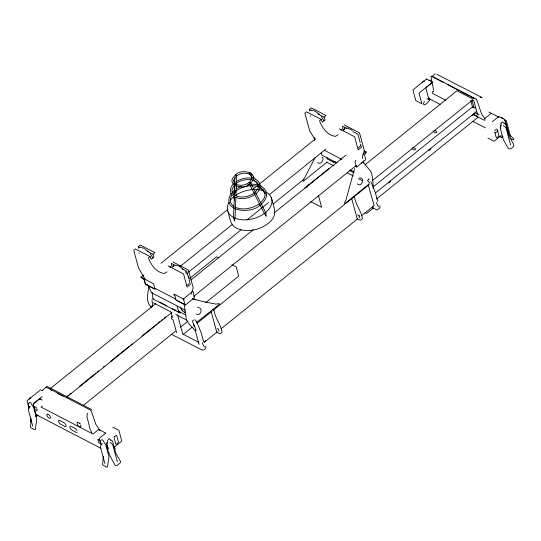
<?xml version="1.0" encoding="UTF-8"?>
<svg xmlns="http://www.w3.org/2000/svg" width="541" height="541" viewBox="0 0 541 541"><rect width="100%" height="100%" fill="white"/><g stroke="black" fill="none" stroke-linecap="round" stroke-linejoin="round"><path stroke-width="0.81" d="M234.111 191.967L233.82 197.702L234.693 200.089M233.502 217.475L234.693 221.154L234.753 219.335L233.502 217.475L234.875 184.745M235.01 218.388L235.883 197.404M235.957 195.727L236.376 185.651M234.199 190.304L234.469 185.333M234.611 182.844L234.882 177.867M235.612 193.042L235.748 190.567M236.059 184.799L236.552 175.399M500.668 126.614L500.689 128.028M31.074 419.721L30.479 427.376L34.239 429.682L35.341 429.54L36.815 419.248L33.657 407.61L30.702 402.835L29.809 402.213L29.079 402.693L28.179 405.459L29.031 408.597M103.324 456.313L102.601 464.787L106.34 467.093L107.463 466.957L108.971 456.672L105.806 445.033L102.851 440.266L101.958 439.644L101.228 440.117M184.914 311.907L184.9 312.4L185.82 312.461M173.167 266.334L173.424 264.427M344.543 127.284L344.286 129.191L343.4 130.482M149.059 286.574C147.652 293.662 145.461 301.729 151.46 307.403M248.961 183.108L249.557 182.473M30.952 418.112L30.377 421.162L30.979 421.818M424.259 101.35C421.588 108.295 427.742 103.385 429.175 100.714M230.209 200.258L230.851 197.154L231.933 195.315M266.639 194.774C266.355 198.79 263.798 202.077 260.823 204.586M29.045 399.123L29.633 398.014L30.776 398.075M422.352 82.36L423.258 81.069L424.333 81.448M354.571 168.582L346.057 199.751L344.198 203.186M412.073 147.97C413.405 152.217 418.7 148.734 412.81 147.497M141.127 277.58L141.275 277.127L153.59 283.863L154.915 288.752L154.591 289.016L145.286 284.187L143.987 279.393M191.169 293.939L193.252 287.92L188.383 270L173.039 262.04M184.089 299.761L183.419 298.99L174.757 294.5C173.56 293.567 173.492 295.197 174.777 295.366L176.082 300.16L185.38 304.989L194.557 297.597L193.252 292.803C194.138 291.613 192.447 291.099 191.839 292.14L182.986 299.268L183.757 300.025L185.063 304.82L185.387 304.556M326.433 170.814L327.981 169.144L328.597 169.333M500.885 125.843L501.243 125.099M315.16 157.478L304.806 177.543L302.48 180.741L303.17 181.418L326.994 162.063M428.999 80.717L429.818 80.054L430.961 81.042M501.149 118.141L501.967 117.478L503.11 118.465M314.605 137.549L314.165 138.679L314.558 140.498M233.84 196.938L234.043 196.566A22.803 14.472 -15.2 0 0 230.446 200.17M231.332 193.218C219.808 211.504 251.139 214.77 260.174 205.012M195.091 299.829L194.746 299.112M219.017 331.403L218.544 329.246L217.218 328.407M360.604 145.657L358.183 148.126M359.4 217.82L358.92 215.663L357.601 214.818M235.017 175.379C240.928 167.568 261.391 173.012 250.3 183.426M266.605 195.45L265.888 192.116M204.207 342.561L205.749 340.553M355.951 160.204L354.943 162.043L356.587 167.101L365.763 159.71L364.465 154.915L366.352 152.17L366.122 151.778L362.964 154.32M433.652 91.382L432.82 91.53L433.612 90.895M232.346 192.204L234.51 190.06M232.65 194.084L234.916 191.818M255.595 191.751L258.057 188.315L258.551 185.942L258.111 184.035L256.813 182.101L252.12 179.828M255.623 193.915C260.884 190.709 261.776 182.182 255.683 179.456M260.417 202.821L262.683 200.562L264.481 197.485L265.104 194.699L264.556 191.791L262.858 189.262M494.758 130.503L496.516 129.062M344.894 203.646L369.3 183.744M234.929 182.486C230.946 185.299 228.417 191.467 232.407 195.382M259.856 203.389C253.479 208.251 242.564 210.889 235.051 207.122M388.249 182.493L388.911 182.838L390.419 181.62L390.25 181.005M390.419 181.62L388.911 182.838M428.682 149.931L429.344 150.276L430.852 149.059L430.683 148.444M471.61 115.355L472.273 115.7L473.781 114.482L473.618 113.867M138.685 248.204L138.266 246.662L140.275 245.039L154.949 252.654L152.941 254.27L147.071 251.227M309.804 111.061L309.384 109.519L311.4 107.902L326.074 115.51L324.059 117.133L318.189 114.083M152.941 254.27L153.935 256.975L151.088 259.274L150.087 256.569L148.396 257.935C150.932 264.887 156.41 272.603 164.275 273.496L167.034 271.853M324.059 117.133L325.06 119.838L322.213 122.131L321.212 119.426L319.515 120.792C322.057 127.744 327.535 135.46 335.4 136.359L338.159 134.709M143.933 274.896L140.809 277.411L144.305 279.562L145.61 284.356M160.975 263.291L228.065 209.259M253.715 188.599L258.321 184.894M259.639 183.832L315.545 138.807M169.854 267.301L171.795 265.739L171.416 263.352L175.068 265.246M340.979 130.158L342.92 128.596L342.534 126.209L346.916 128.481M172.363 267.038L174.006 265.719M343.488 129.894L345.124 128.575M180.302 266.348L232.265 224.501M269.1 194.834L325.668 149.275M155.592 288.664L155.037 289.11L146.029 284.444M247.048 219.876L268.539 202.571M177.583 311.332L180.532 312.86L180.2 313.124L152.954 298.99L153.279 298.727M188.457 272.218L240.995 229.905M273.171 203.991L304.035 179.132M42.678 390.027L46.127 387.255M431.819 76.619L435.262 73.847M50.151 388.675L155.869 303.535M30.323 406.115L29.086 407.109L28.213 409.415L32.751 426.139M42.198 396.573L33.123 403.884L36.585 416.624L35.239 415.928M189.945 278.223L216.562 256.786L218.753 257.915M304.684 188.119L329.266 168.325M190.831 280.062L253.316 229.736M274.368 212.782L346.057 155.044M187.058 285.263L188.701 283.944M42.245 406.095L41.021 407.075L92.984 434.031L99.084 429.114L95.845 424.394L91.314 411.079L90.503 410.112L46.506 387.295A0.94 0.413 51.2 0 0 46.039 387.599M38.364 415.42L36.49 416.178M67.125 396.343L68.443 395.282M69.755 394.22L71.074 393.165M79.622 386.281L96.061 373.04M97.373 371.978L98.692 370.916M103.297 367.211L104.609 366.156M110.526 361.388L129.597 346.03M130.915 344.969L132.227 343.907M142.094 335.968L157.215 323.782M158.533 322.727L159.845 321.665M161.164 320.61L162.476 319.548M164.45 317.959L165.762 316.898M66.793 397.033L172.004 312.299M193.719 296.36L356.181 165.512M361.476 163.024L362.727 162.016L363.322 162.212L371.072 171.828L372.336 176.758L373.446 187.477L372.891 188.268M172.139 316.106L171.193 316.87L171.815 319.163L173.093 319.826L176.603 332.742M364.925 164.89L456.989 90.746L472.773 98.935M205.614 302.777L238.723 276.106L236.248 266.99L231.873 264.725M83.442 405.31L175.379 331.268M180.599 327.062L187.781 321.273M193.712 320.022L192.4 321.084L196.119 330.206L195.774 330.483L194.76 330.274L188.741 323.538L186.354 319.521L184.373 305.293M367.846 180.187L369.158 179.132L368.563 178.936M372.357 180.667L472.962 99.639M183.237 334.365L192.183 327.163M196.965 323.315L212.072 311.156M213.384 310.094L369.03 184.745L368.834 184.048M373.168 186.875L472.462 106.902L475.025 108.234M375.42 192.954L476.026 111.919M478.535 115.091L479.191 114.564M376.529 198.987L477.798 117.424L477.554 116.525L474.667 115.023L474.227 113.414M204.038 342.527L217.171 331.944M221.113 328.772L357.709 218.76M361.645 215.589L374.122 205.539L368.279 185.036M474.092 114.949L484.486 120.339L485.142 119.811L484.783 118.486L490.883 113.569M99.449 430.44L100.099 429.912M497.936 117.235L492.628 121.509A1.129 0.717 -62.6 0 0 492.344 121.82M102.472 443.539L101.235 444.533L100.362 446.846L104.907 463.563M114.428 436.79L115.7 435.762M498.024 130.78L495.664 132.68A1.129 0.717 -62.6 0 1 495.346 132.863M501.25 135.453L494.055 141.248L487.982 138.097M503.083 136.454L501.798 137.488L499.776 136.44M196.451 322.551L219.714 304.049L219.01 303.589L215.96 304.116L203.436 301.675L192.528 298.727M236.14 181.695C240.819 178.442 246.858 177.252 252.444 178.327M236.458 188.789L241.401 186.246M235.335 191.365C243.254 185.617 255.298 182.973 263.027 189.512M249.617 183.893C242.855 191.521 223.609 183.588 235.984 174.932M254.655 192.718C249.273 196.796 241.245 198.452 235.524 195.686M254.879 194.429C249.191 198.5 241.232 200.021 234.726 197.059M116.072 435.464L116.2 435.383A0.703 0.446 -62.6 0 1 116.7 435.593L118.411 441.882A0.703 0.446 -62.6 0 1 118.06 442.802L116.423 444.12A0.703 0.446 -62.6 0 1 115.788 443.992L114.077 437.71A0.703 0.446 -62.6 0 1 114.307 436.905M430.46 99.632L429.642 99.808M249.59 172.89L250.3 172.822L252.099 175.02M197.364 307.734L198.074 307.538M247.724 184.461L252.532 184.156L257.205 184.751M235.457 184.515L236.41 184.812M359.65 177.8C365.547 177.644 361.584 188.052 357.344 183.845M311.231 110.134L314.923 111.047L319.251 114.293M346.409 128.048L348.106 128.183L352.259 130.334M140.105 247.278L143.798 248.191L148.126 251.437M175.291 265.191L178.976 266.098L183.304 269.35M251.504 179.754C243.538 178.679 233.374 181.992 231.859 190.574L232.299 192.481L234.476 194.929M504.239 119.96L506.207 120.474L510.535 136.4M309.993 115.848L310.662 116.2M138.868 252.992L139.537 253.337M502.089 137.38L500.513 136.474M480.124 97.116L482.132 97.63L436.844 74.279M198.763 307.572C203.436 308.37 200.326 316.688 196.275 314.057M471.941 100.207L473.125 100.782M182.249 310.216L181.695 309.952M184.9 312.394L182.405 310.845L180.18 307.18M504.009 123.321L504.239 123.395M110.553 440.205L110.783 440.279M476.655 99.422L431.549 76.024L430.893 76.552L433.483 89.705M432.198 76.66L443.383 82.462M447.116 84.396L459.045 90.59M460.54 91.361L469.487 96M470.974 96.778L474.707 98.712M498.687 116.416L504.76 119.568L508.222 132.315M488.915 112.021L498.565 117.025M503.333 125.695L504.543 126.317L506.106 128.258L510.65 144.981M475.187 112.886L478.068 114.381M445.885 100.315L432.523 93.39L432.164 92.058M509.987 138.05C517.257 142.52 512.584 136.934 509.013 134.628L505.815 122.875L505.044 121.61M428.966 98.611L440.097 104.386M472.766 121.333L485.385 127.879M426.95 98.665L429.649 100.065L429.094 98.029M434.078 130.367C439.299 131.165 435.708 135.122 433.28 131.159M344.164 124.897L359.508 132.856L364.377 150.777L362.294 156.802L362.795 158.635M352.766 131.51L357.885 134.168L360.191 142.662M309.384 109.519L311.589 110.662M321.212 119.426L306.537 111.811L304.84 113.177L309.608 130.712L315.038 139.571M339.302 128.812L354.646 136.772L358.216 149.898L361.449 147.294L360.61 144.21M363.89 150.892L366.034 152.007M324.208 150.222L341.844 159.372M355.572 166.439L356.688 167.02M333.777 161.13L336.773 162.679M337.036 162.976L322.064 155.206L321.05 153.008M350.514 169.969L354.26 171.91M332.938 161.495L334.352 162.226L334.02 162.489L326.98 158.838L326.798 157.201M349.472 170.503L353.888 172.795M326.453 162.063L333.885 165.918M347.275 172.863L353.219 175.947M358.426 178.645L362.145 180.579M353.192 196.214L354.463 196.87C355.417 204.714 361.483 211.051 362.429 218.76L360.57 220.255L357.182 218.76L351.691 198.554M372.303 207.893L377.354 209.949L379.938 207.859L379.877 205.722M364.952 212.755L366.737 213.397L373.29 208.123L372.911 206.723M308.931 185.171L308.316 184.981L307.004 186.036L306.963 187.348M310.669 201.617L321.652 207.318L318.514 195.774M182.371 269.033L186.76 271.312L188.647 278.257M138.266 246.662L139.734 247.42M150.087 256.569L135.412 248.955L133.722 250.321L138.482 267.856L145.495 279.974M168.177 265.949L183.527 273.915L187.091 287.041L190.324 284.438L189.066 279.805M212.816 309.797L214.087 310.453C215.041 318.297 221.107 324.634 222.053 332.343L220.194 333.844L216.799 332.35L211.091 311.332M155.287 288.509L175.872 299.18M176.474 300.235L185.482 304.908M185.103 310.121L151.412 292.647L147.707 284.573M178.347 311.075L185.827 314.957M159.913 302.169L166.54 305.604M172.43 308.661L176.109 310.568M153.245 302.771L170.956 311.961L172.471 317.533M175.697 314.416L186.767 320.157M199 342.473L182.763 334.054L177.549 314.869M171.375 334.25L202.26 350.122L203.937 349.899L205.357 348.756L205.925 347.16L205.736 345.97M46.512 386.125L91.618 409.523M50.218 389.574L51.652 390.325M57.393 393.3L63.135 396.276M42.692 390.818L40.663 389.763L27.05 400.732L28.998 407.9M112.812 427.194L118.892 430.345L121.799 441.057L114.611 446.846L115.159 448.881M39.906 398.933L42.13 400.09M98.557 429.358L105.975 433.213M77.843 422.278L79.412 423.089M110.026 442.45L111.236 443.079L112.799 445.02L117.343 461.743M34.874 406.69L36.511 407.691M98.09 439.481L100.058 440.502L100.957 443.823L98.733 442.579L97.847 439.583M63.743 422.562L59.895 420.567A2.577 1.129 51.2 0 0 58.651 421.574A2.577 1.129 51.2 0 0 60.937 424.408L64.785 426.403A2.577 1.129 51.2 0 0 66.029 425.402M71.764 426.727L74.969 428.391A2.577 1.129 51.2 0 1 76.369 429.601M37.086 410.687L35.118 409.665L34.218 406.352M36.375 414.798L100.964 448.3M428.384 99.213L429.392 99.74M322.017 157.086C325.317 158.932 320.265 165.769 317.716 162.483M367.522 180.518L369.489 182.77M194.807 319.616L196.768 321.868L201.252 333.006L203.599 341.648M261.087 186.151L264.049 188.295L266.064 191.298M233.949 206.324L232.474 205.377L230.777 202.848L230.229 199.947M484.783 118.486L481.537 113.766L477.006 100.45A0.94 0.413 51.2 0 0 476.438 99.652M265.895 213.059L265.279 212.769L264.928 213.837L265.421 215.656L266.267 216.407L265.895 213.059L250.388 182.405M253.161 176.339L255.812 179.626M259.524 184.224L261.648 186.855M252.248 177.678L249.117 173.505M253.276 178.963L265.164 193.698M321.286 116.545L324.079 120.907M359.562 216.17L359.244 215.663M185.347 271.596L187.112 274.071M150.161 253.688L152.961 258.043M178.936 311.075L177.455 308.329L177.205 306.165M376.313 202.55L378.45 206.865M202.172 342.798L204.309 347.119M475.221 112.001L475.424 112.379M249.333 183.852L264.299 213.438M91.835 432.78L90.036 429.074L86.898 416.347L87.541 413.297M108.498 449.226L107.233 444.912M370.916 181.627L375.386 192.758L377.74 201.401M188.484 276.586L189.37 278.987M497.152 129.191L498.856 135.473A0.703 0.446 -62.6 0 1 498.511 136.393L496.868 137.712A0.703 0.446 -62.6 0 1 496.239 137.583L494.745 132.085M473.733 100.525L477.595 114.76M472.056 100.47L474.004 107.659M470.738 100.552L472.699 107.787M271.291 197.587C272.995 204.775 277.641 213.337 271.798 219.916C268.214 224.177 263.332 227.017 258.131 228.863C251.152 230.966 243.369 231.426 236.627 228.268C230.189 225.299 229.797 217.698 228.031 211.747M193.407 323.606L194.273 326.805M195.145 330.003L199.054 344.387M100.978 444.709L99.476 439.177A1.129 0.717 -62.6 0 1 100.038 437.689L105.353 433.415A1.129 0.717 -62.6 0 1 105.671 433.233M36.774 408.543L37.133 409.848M28.193 404.066L29.045 407.204M80.609 425.26L80.832 426.531A1.42 0.703 55.2 0 1 80.616 427.065L78.066 425.814A1.413 0.697 55.2 0 1 77.451 424.638L77.14 422.886A1.407 0.69 55.2 0 1 77.431 422.21M151.027 305.902L151.209 307.471M152.237 292.451L152.954 298.99M151.987 299.93L152.724 306.788M363.559 160.805L363.626 163.145M265.617 191.818A22.803 14.472 -15.2 0 1 267.227 211.024A22.803 14.472 -15.2 0 1 238.29 219.179A22.803 14.472 -15.2 0 1 229.127 202.097M235.274 195.632A22.803 14.472 -15.2 0 1 263.447 190.872M192.907 298.571A3.746 1.643 51.2 0 1 193.604 299.173M79.655 423.265A1.4 0.69 55.2 0 1 79.885 423.488M80.102 423.752A1.4 0.69 55.2 0 1 80.284 424.043M33.4 404.898A1.129 0.717 -62.6 0 1 33.968 403.417L39.277 399.143A1.129 0.717 -62.6 0 1 40.298 399.346M37.004 414.589A1.129 0.717 -62.6 0 1 35.977 414.386M50.218 416.624A2.577 1.129 51.2 0 1 49.745 418.355A2.577 1.129 51.2 0 1 47.27 416.218A2.577 1.129 51.2 0 1 47.317 414.115M47.689 414.142A2.577 1.129 51.2 0 1 49.914 416.07M64.217 422.866A2.577 1.129 51.2 0 1 65.143 423.772M65.529 424.32A2.577 1.129 51.2 0 1 65.833 424.874M77.106 432.313A2.577 1.129 51.2 0 1 76.011 432.232L72.163 430.23A2.577 1.129 51.2 0 1 69.877 427.397A2.577 1.129 51.2 0 1 71.121 426.389M76.761 430.142A2.577 1.129 51.2 0 1 77.059 430.697M106.888 444.107A3.158 2.008 -62.6 0 1 107.172 442.592M498.261 117.052A1.129 0.717 -62.6 0 1 498.816 117.16M429.27 98.59A1.129 0.717 -62.6 0 1 428.567 98.205L425.99 88.717A1.129 0.717 -62.6 0 1 426.558 87.236L431.867 82.956A1.129 0.717 -62.6 0 1 432.185 82.78M120.575 461.649L120.095 462.981L116.863 465.585L115.72 465.774L115.037 465.24C111.676 458.707 102.797 445.277 109.005 438.65L112.514 441.104L115.706 452.858L120.575 461.649M233.55 180.647L233.523 180.958C234.909 173.789 245.695 170.976 250.956 175.25L251.991 177.563C250.611 184.731 239.819 187.544 234.564 183.271L233.55 180.647M501.088 123.206L500.242 128.149L503.407 139.788L508.344 148.477C510.312 150.195 514.417 146.719 513.734 144.413L509.013 136.102L505.815 124.342L502.312 121.894L501.088 123.206M426.538 78.993L412.918 89.955L415.833 100.667L421.906 103.818L418.998 93.106L432.611 82.144L426.538 78.993"/></g></svg>
